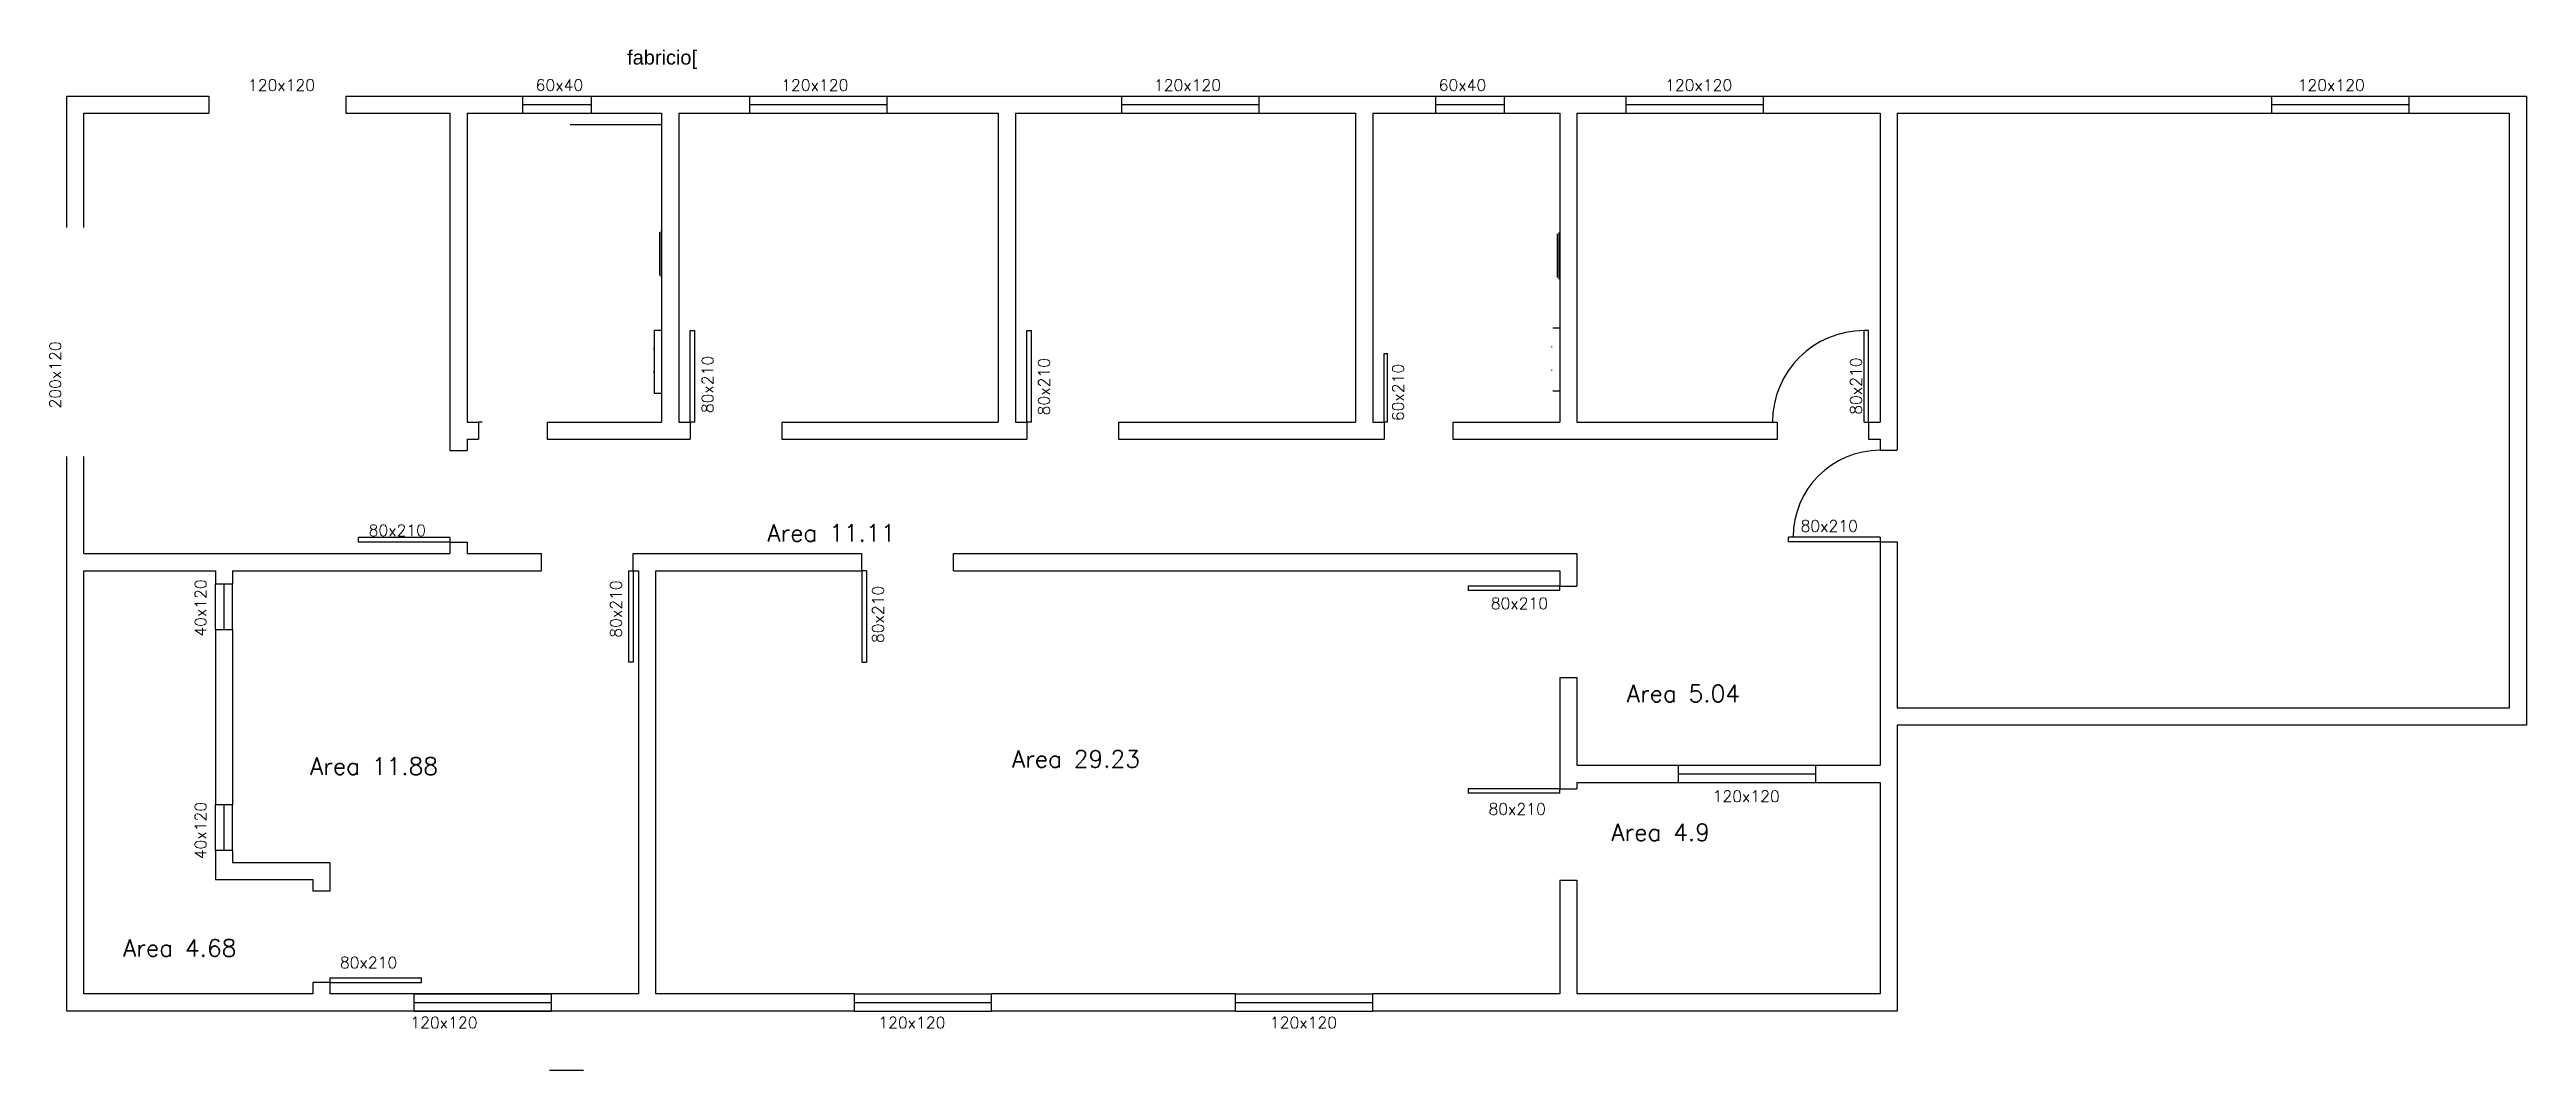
# Model space of a CAD drawing. Header units: millimetres. Extents: x -0.2 to 21.5, y -0.5 to 8.4.
import ezdxf

# ---------------------------------------------------------------- set-up
doc = ezdxf.new("R2010")
doc.units = ezdxf.units.MM
for name, color, linetype in [('JANELA', 2, 'Continuous'), ('LAYOUT', 4, 'Continuous'), ('PORTA', 2, 'Continuous')]:
    doc.layers.add(name, color=color, linetype=linetype)
doc.styles.add('ROMANS_020', font='RomanS')
doc.styles.get("Standard").update_dxf_attribs({"font": 'Arial'})

# ---------------------------------------------------------------- blocks, each defined once
blk = doc.blocks.new('teste', base_point=(5.9978, 7.7634))
for p, q in [((5.970938, 7.85), (5.970938, 8)), ((7.170938, 7.85), (7.170938, 8))]:
    blk.add_line(p, q)
at = {"layer": 'JANELA'}
for p, q in [((5.970938, 8), (7.170938, 8)), ((5.970938, 7.925), (7.170938, 7.925)), ((5.970938, 7.85), (7.170938, 7.85))]:
    blk.add_line(p, q, dxfattribs=at)
at = {"layer": 'LAYOUT', "style": 'ROMANS_020'}
blk.add_text('120x120', height=0.1, dxfattribs=at).set_placement((6.244891, 8.045489))

msp = doc.modelspace()

# ---------------------------------------------------------------- linework, layer by layer
at = {"color": 1}
for p, q in [((0, 8), (1.240938, 8)), ((0, 6.85), (0, 8)), ((0.15, 7.85), (1.240938, 7.85)), ((0.15, 6.85), (0.15, 7.85)), ((2.440938, 8), (3.986563, 8)), ((2.440938, 7.85), (3.35, 7.85)), ((3.35, 7.85), (3.35, 4.9)), ((3.5, 7.85), (3.5, 5.15)), ((3.5, 7.85), (3.986563, 7.85)), ((4.586563, 8), (5.970938, 8)), ((5.2, 7.85), (5.2, 5.15)), ((5.35, 7.85), (5.35, 5.15)), ((5.35, 7.85), (5.970938, 7.85)), ((7.170938, 8), (9.222813, 8)), ((7.170938, 7.85), (8.142501, 7.85)), ((8.142501, 7.85), (8.142501, 5.15)), ((8.292501, 7.85), (8.292501, 5.15)), ((8.292501, 7.85), (9.222813, 7.85)), ((10.422813, 8), (11.968438, 8)), ((10.422813, 7.85), (11.265625, 7.85)), ((11.265625, 7.85), (11.265625, 5.15)), ((11.415625, 7.85), (11.415625, 5.15)), ((11.415625, 7.85), (11.968438, 7.85)), ((12.568438, 8), (13.630313, 8)), ((12.568438, 7.85), (13.05, 7.85)), ((13.05, 7.85), (13.05, 5.15)), ((13.2, 7.85), (13.2, 5.15)), ((13.2, 7.85), (13.630313, 7.85)), ((14.830313, 8), (19.274063, 8)), ((14.830313, 7.85), (15.85, 7.85)), ((15.85, 7.85), (15.85, 5.15)), ((16, 7.85), (16, 4.907623)), ((16, 7.85), (19.274063, 7.85)), ((20.474063, 8), (21.5, 8)), ((20.474063, 7.85), (21.35, 7.85)), ((21.35, 7.85), (21.35, 2.65)), ((21.5, 8), (21.5, 2.5)), ((3.5, 5), (3.5, 4.9)), ((3.6, 5.15), (3.6, 5)), ((4.198161, 5.15), (5.2, 5.15)), ((4.2, 5), (5.45, 5)), ((6.25, 5.15), (8.142501, 5.15)), ((6.25, 5), (8.392501, 5)), ((9.192218, 5.15), (11.265625, 5.15)), ((9.192501, 5), (11.515625, 5)), ((12.115625, 5.15), (13.05, 5.15)), ((12.115625, 5), (13.199254, 5)), ((13.2, 5.15), (14.949153, 5.15)), ((13.2, 5), (14.953324, 5)), ((15.749842, 5), (15.85, 5)), ((0, 0), (0, 4.85)), ((0.15, 4), (0.15, 4.85)), ((3.35, 4.9), (3.5, 4.9)), ((0.15, 4), (3.35, 4)), ((3.35, 4.1), (3.5, 4.1)), ((3.5, 4.1), (3.5, 4)), ((3.5, 4), (4.150878, 4)), ((4.150878, 3.85), (4.150878, 4)), ((4.950878, 4), (6.950313, 4)), ((7.750313, 4), (13.2, 4)), ((13.2, 4), (13.2, 3.716688)), ((15.85, 4.103383), (15.85, 2.15)), ((16, 4.103383), (16, 2.65)), ((0.15, 0.15), (0.15, 3.85)), ((0.15, 3.85), (1.3, 3.85)), ((1.45, 3.85), (4.150878, 3.85)), ((5, 0.15), (5, 3.85)), ((5.15, 0.15), (5.15, 3.85)), ((5.15, 3.85), (6.950313, 3.85)), ((7.750313, 3.85), (13.05, 3.85)), ((1.3, 3.333296), (1.3, 1.80501)), ((1.45, 3.333296), (1.45, 1.80501)), ((13.05, 2.916688), (13.05, 1.944207)), ((13.2, 2.916688), (13.2, 2.15)), ((21.35, 2.65), (16, 2.65)), ((16, 2.5), (16, 0)), ((21.5, 2.5), (16, 2.5)), ((13.2, 2.15), (14.087188, 2.15)), ((13.2, 2), (13.2, 1.944207)), ((13.2, 2), (14.087188, 2)), ((15.287188, 2.15), (15.85, 2.15)), ((15.287188, 2), (15.85, 2)), ((15.85, 2), (15.85, 0.15)), ((13.05, 1.144207), (13.05, 0.15)), ((13.2, 1.144207), (13.2, 0.15)), ((3.038338, 0), (0, 0)), ((2.15, 0.15), (0.15, 0.15)), ((3.038338, 0.15), (2.3, 0.15)), ((5, 0.15), (2.908733, 0.15)), ((6.884688, 0), (2.927157, 0)), ((6.884688, 0.15), (5.15, 0.15)), ((10.217188, 0.15), (8.084688, 0.15)), ((10.217188, 0), (8.084688, 0)), ((13.05, 0.15), (11.417188, 0.15)), ((16, 0), (11.417188, 0)), ((15.85, 0.15), (13.2, 0.15))]:
    msp.add_line(p, q, dxfattribs=at)
for p, q in [((1.240938, 8), (1.240938, 7.85)), ((2.440938, 8), (2.440938, 7.85)), ((3.986563, 7.85), (3.986563, 8)), ((4.586563, 7.85), (4.586563, 8)), ((4.586563, 7.85), (5.2, 7.85)), ((9.222813, 7.85), (9.222813, 8)), ((10.422813, 7.85), (10.422813, 8)), ((11.968438, 7.85), (11.968438, 8)), ((12.568438, 7.85), (12.568438, 8)), ((13.630313, 7.85), (13.630313, 8)), ((14.830313, 7.85), (14.830313, 8)), ((19.274063, 7.85), (19.274063, 8)), ((20.474063, 7.85), (20.474063, 8)), ((4.401188, 7.75), (5.2, 7.75)), ((3.5, 5.15), (3.601334, 5.15)), ((3.5, 5), (3.6, 5)), ((4.2, 5.15), (4.2, 5)), ((5.35, 5.15), (5.45, 5.15)), ((5.45, 5.15), (5.45, 5)), ((6.25, 5.15), (6.25, 5)), ((8.292501, 5.15), (8.392348, 5.15)), ((8.392501, 5.15), (8.392501, 5)), ((9.192501, 5.15), (9.192501, 5)), ((11.415625, 5.15), (11.515625, 5.15)), ((11.515625, 5.15), (11.515625, 5)), ((12.115625, 5.15), (12.115625, 5)), ((14.95, 5.15), (14.95, 5)), ((15.75, 5.15), (15.75, 5)), ((15.750018, 5.15), (15.85, 5.15)), ((15.85, 5), (15.85, 4.903326)), ((15.85, 4.903383), (16, 4.903383)), ((3.35, 4.1), (3.35, 4)), ((4.950878, 3.85), (4.950878, 4)), ((6.950313, 3.85), (6.950313, 4)), ((7.750313, 3.85), (7.750313, 4)), ((15.85, 4.103383), (16, 4.103383)), ((1.3, 3.85), (1.3, 3.733296)), ((1.45, 3.85), (1.45, 3.733296)), ((4.950878, 3.85), (5, 3.85)), ((13.05, 3.85), (13.05, 3.716688)), ((13.05, 3.716688), (13.2, 3.716688)), ((13.05, 2.916688), (13.2, 2.916688)), ((14.087188, 2), (14.087188, 2.15)), ((15.287188, 2), (15.287188, 2.15)), ((13.05, 1.944207), (13.2, 1.944207)), ((1.3, 1.40501), (1.3, 1.15)), ((1.45, 1.40501), (1.45, 1.3)), ((1.45, 1.3), (2.3, 1.3)), ((2.3, 1.3), (2.3, 1.05)), ((1.3, 1.15), (2.15, 1.15)), ((2.15, 1.15), (2.15, 1.05)), ((13.05, 1.144207), (13.2, 1.144207)), ((2.3, 1.05), (2.15, 1.05)), ((2.3, 0.25), (2.15, 0.25)), ((2.15, 0.25), (2.15, 0.15)), ((2.3, 0.25), (2.3, 0.15)), ((3.038338, 0), (3.038338, 0.15)), ((4.238338, 0), (4.238338, 0.15)), ((6.884688, 0), (6.884688, 0.15)), ((8.084688, 0), (8.084688, 0.15)), ((10.217188, 0), (10.217188, 0.15)), ((11.417188, 0), (11.417188, 0.15))]:
    msp.add_line(p, q)
at = {"linetype": 'ByBlock'}
msp.add_line((15.75, 5.95), (15.71, 5.95), dxfattribs=at)
at = {"color": 7}
for p, q in [((1.45, 3.733296), (1.3, 3.733296)), ((1.45, 3.333296), (1.3, 3.333296)), ((1.45, 1.80501), (1.3, 1.80501)), ((1.45, 1.40501), (1.3, 1.40501))]:
    msp.add_line(p, q, dxfattribs=at)
at = {"linetype": 'ByBlock'}
for centre, radius in [((15.71, 5.15), 0.8), ((15.85, 4.143383), 0.759943)]:
    msp.add_arc(centre, radius, 90, 180, dxfattribs=at)
at = {"layer": 'JANELA'}
for p, q in [((3.986563, 8), (4.586563, 8)), ((3.986563, 7.925), (4.586563, 7.925)), ((3.986563, 7.85), (4.586563, 7.85)), ((9.222813, 8), (10.422813, 8)), ((9.222813, 7.925), (10.422813, 7.925)), ((9.222813, 7.85), (10.422813, 7.85)), ((11.968438, 8), (12.568438, 8)), ((11.968438, 7.925), (12.568438, 7.925)), ((11.968438, 7.85), (12.568438, 7.85)), ((13.630313, 8), (14.830313, 8)), ((13.630313, 7.925), (14.830313, 7.925)), ((13.630313, 7.85), (14.830313, 7.85)), ((19.274063, 8), (20.474063, 8)), ((19.274063, 7.925), (20.474063, 7.925)), ((19.274063, 7.85), (20.474063, 7.85)), ((1.3, 3.333296), (1.3, 3.733296)), ((1.375, 3.333296), (1.375, 3.733296)), ((1.45, 3.333296), (1.45, 3.733296)), ((14.087188, 2.15), (15.287188, 2.15)), ((14.087188, 2.075), (15.287188, 2.075)), ((14.087188, 2), (15.287188, 2)), ((1.3, 1.40501), (1.3, 1.80501)), ((1.375, 1.40501), (1.375, 1.80501)), ((1.45, 1.40501), (1.45, 1.80501)), ((3.038338, 0.15), (4.238338, 0.15)), ((3.038338, 0.075), (4.238338, 0.075)), ((3.038338, 0), (4.238338, 0)), ((6.884688, 0.15), (8.084688, 0.15)), ((6.884688, 0.075), (8.084688, 0.075)), ((6.884688, 0), (8.084688, 0)), ((10.217188, 0.15), (11.417188, 0.15)), ((10.217188, 0.075), (11.417188, 0.075)), ((10.217188, 0), (11.417188, 0))]:
    msp.add_line(p, q, dxfattribs=at)
at = {"layer": 'LAYOUT'}
for p, q in [((5.182149, 6.811282), (5.182149, 6.431284)), ((5.198397, 6.417532), (5.198397, 6.825034)), ((13.028654, 6.794321), (13.028654, 6.414323)), ((13.044902, 6.400571), (13.044902, 6.808073)), ((5.182149, 6.431284), (5.182149, 6.431284)), ((5.182149, 6.431284), (5.182149, 6.431284)), ((13.028654, 6.414323), (13.028654, 6.414323)), ((13.028654, 6.414323), (13.028654, 6.414323)), ((5.138752, 5.400549), (5.138752, 5.954301)), ((5.138752, 5.954301), (5.2, 5.954301)), ((5.2, 5.954301), (5.2, 5.400549)), ((12.988411, 5.972633), (13.049659, 5.972633)), ((13.049659, 5.972633), (13.049659, 5.418881)), ((5.12875, 5.793051), (5.12875, 5.786799)), ((12.978409, 5.811383), (12.978409, 5.805131)), ((5.12875, 5.589303), (5.12875, 5.583051)), ((12.978409, 5.607635), (12.978409, 5.601383)), ((13.049659, 5.418881), (12.988411, 5.418881)), ((5.2, 5.400549), (5.138752, 5.400549)), ((4.516141, -0.518693), (4.219238, -0.518693))]:
    msp.add_line(p, q, dxfattribs=at)
at = {"layer": 'PORTA'}
for p, q in [((5.45, 5.15), (5.45, 5.95)), ((5.45, 5.95), (5.49, 5.95)), ((5.49, 5.15), (5.49, 5.95)), ((8.392501, 5.15), (8.392501, 5.95)), ((8.392501, 5.95), (8.432501, 5.95)), ((8.432501, 5.15), (8.432501, 5.95)), ((15.71, 5.15), (15.71, 5.95)), ((15.75, 5.15), (15.75, 5.95)), ((11.515625, 5.15), (11.515625, 5.75)), ((11.515625, 5.75), (11.545625, 5.75)), ((11.545625, 5.15), (11.545625, 5.75)), ((3.63, 5.15), (3.6, 5.15)), ((5.49, 5.15), (5.45, 5.15)), ((8.432501, 5.15), (8.392501, 5.15)), ((11.545625, 5.15), (11.515625, 5.15)), ((15.71, 5.15), (15.75, 5.15)), ((3.35, 4.14), (2.55, 4.14)), ((2.55, 4.1), (2.55, 4.14)), ((3.35, 4.14), (3.35, 4.1)), ((15.85, 4.143383), (15.05, 4.143383)), ((15.05, 4.103383), (15.05, 4.143383)), ((15.85, 4.143383), (15.85, 4.103383)), ((3.35, 4.1), (2.55, 4.1)), ((15.85, 4.103383), (15.05, 4.103383)), ((4.910878, 3.85), (4.910878, 3.05)), ((4.910878, 3.85), (4.950878, 3.85)), ((4.950878, 3.85), (4.950878, 3.05)), ((6.950313, 3.85), (6.950313, 3.05)), ((6.990313, 3.85), (6.950313, 3.85)), ((6.990313, 3.85), (6.990313, 3.05)), ((13.05, 3.716688), (12.25, 3.716688)), ((12.25, 3.716688), (12.25, 3.676688)), ((13.05, 3.676688), (13.05, 3.716688)), ((13.05, 3.676688), (12.25, 3.676688)), ((4.950878, 3.05), (4.910878, 3.05)), ((6.950313, 3.05), (6.990313, 3.05)), ((13.05, 1.944207), (12.25, 1.944207)), ((12.25, 1.944207), (12.25, 1.904207)), ((13.05, 1.904207), (12.25, 1.904207)), ((13.05, 1.904207), (13.05, 1.944207)), ((2.3, 0.29), (3.1, 0.29)), ((2.3, 0.29), (2.3, 0.25)), ((2.3, 0.25), (3.1, 0.25)), ((3.1, 0.25), (3.1, 0.29))]:
    msp.add_line(p, q, dxfattribs=at)

# ---------------------------------------------------------------- block references
at = {"linetype": 'ByBlock'}
msp.add_blockref('teste', (5.9978, 7.7634), dxfattribs=at)

# ---------------------------------------------------------------- texts
msp.add_text('fabricio[', height=0.1249, dxfattribs=at).set_placement((4.8983, 8.2753))
at = {"layer": 'LAYOUT', "style": 'ROMANS_020'}
for s, p in [('120x120', (1.583891, 8.045489)), ('60x40', (4.098891, 8.045489)), ('120x120', (9.502891, 8.045489)), ('60x40', (11.991891, 8.045489)), ('120x120', (13.970891, 8.045489)), ('120x120', (19.499891, 8.045489)), ('80x210', (2.63864, 4.152532)), ('80x210', (15.155125, 4.191193)), ('80x210', (12.446767, 3.514625)), ('80x210', (12.427421, 1.716889)), ('120x120', (14.386421, 1.828489)), ('80x210', (2.387639, 0.374847)), ('120x120', (3.003639, -0.150153)), ('120x120', (7.093639, -0.150153)), ('120x120', (10.516639, -0.150153))]:
    msp.add_text(s, height=0.1, dxfattribs=at).set_placement(p)
for s, p in [('200x120', (-0.050109, 5.268489)), ('80x210', (5.651615, 5.227923)), ('80x210', (8.592119, 5.208593)), ('60x210', (11.687386, 5.157818)), ('80x210', (15.689934, 5.213756)), ('40x120', (1.219891, 3.273489)), ('80x210', (4.850811, 3.264757)), ('80x210', (7.141213, 3.217551)), ('40x120', (1.219891, 1.327489))]:
    msp.add_text(s, height=0.1, rotation=90, dxfattribs=at).set_placement(p)
at = {"layer": 'LAYOUT', "color": 7, "style": 'ROMANS_020'}
for s, p in [('Area 11.11', (6.124063, 4.105489)), ('Area 5.04', (13.636477, 2.701706)), ('Area 11.88', (2.126939, 2.066397)), ('Area 29.23', (8.262311, 2.129897)), ('Area 4.9', (13.501488, 1.488306)), ('Area 4.68', (0.493312, 0.477158))]:
    msp.add_text(s, height=0.15, dxfattribs=at).set_placement(p)

doc.saveas('drawing.dxf')
